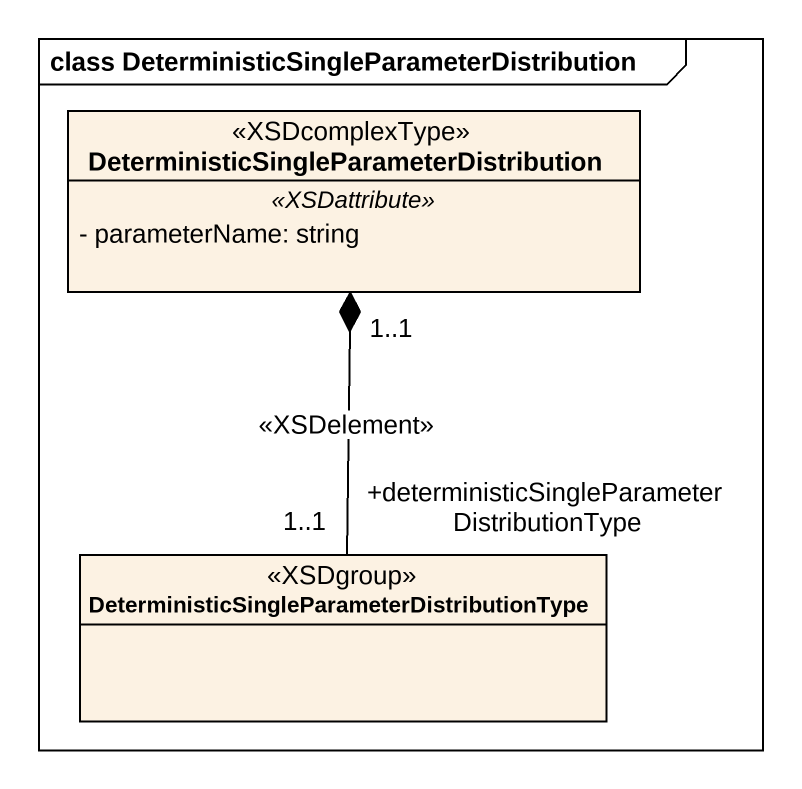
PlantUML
@startuml
mainframe class DeterministicSingleParameterDistribution
hide circle
hide empty members
skinparam classAttributeIconSize 0
class "DeterministicSingleParameterDistribution" as DeterministicSingleParameter <<XSDcomplexType>> {
  .. <<XSDattribute>> ..
  - parameterName: string
}
class "DeterministicSingleParameterDistributionType" as DeterministicSingleParameter_2 <<XSDgroup>>
DeterministicSingleParameter "1..1" *-- "+deterministicSingleParameterDistributionType\n1..1" DeterministicSingleParameter_2 : <<XSDelement>>
@enduml
